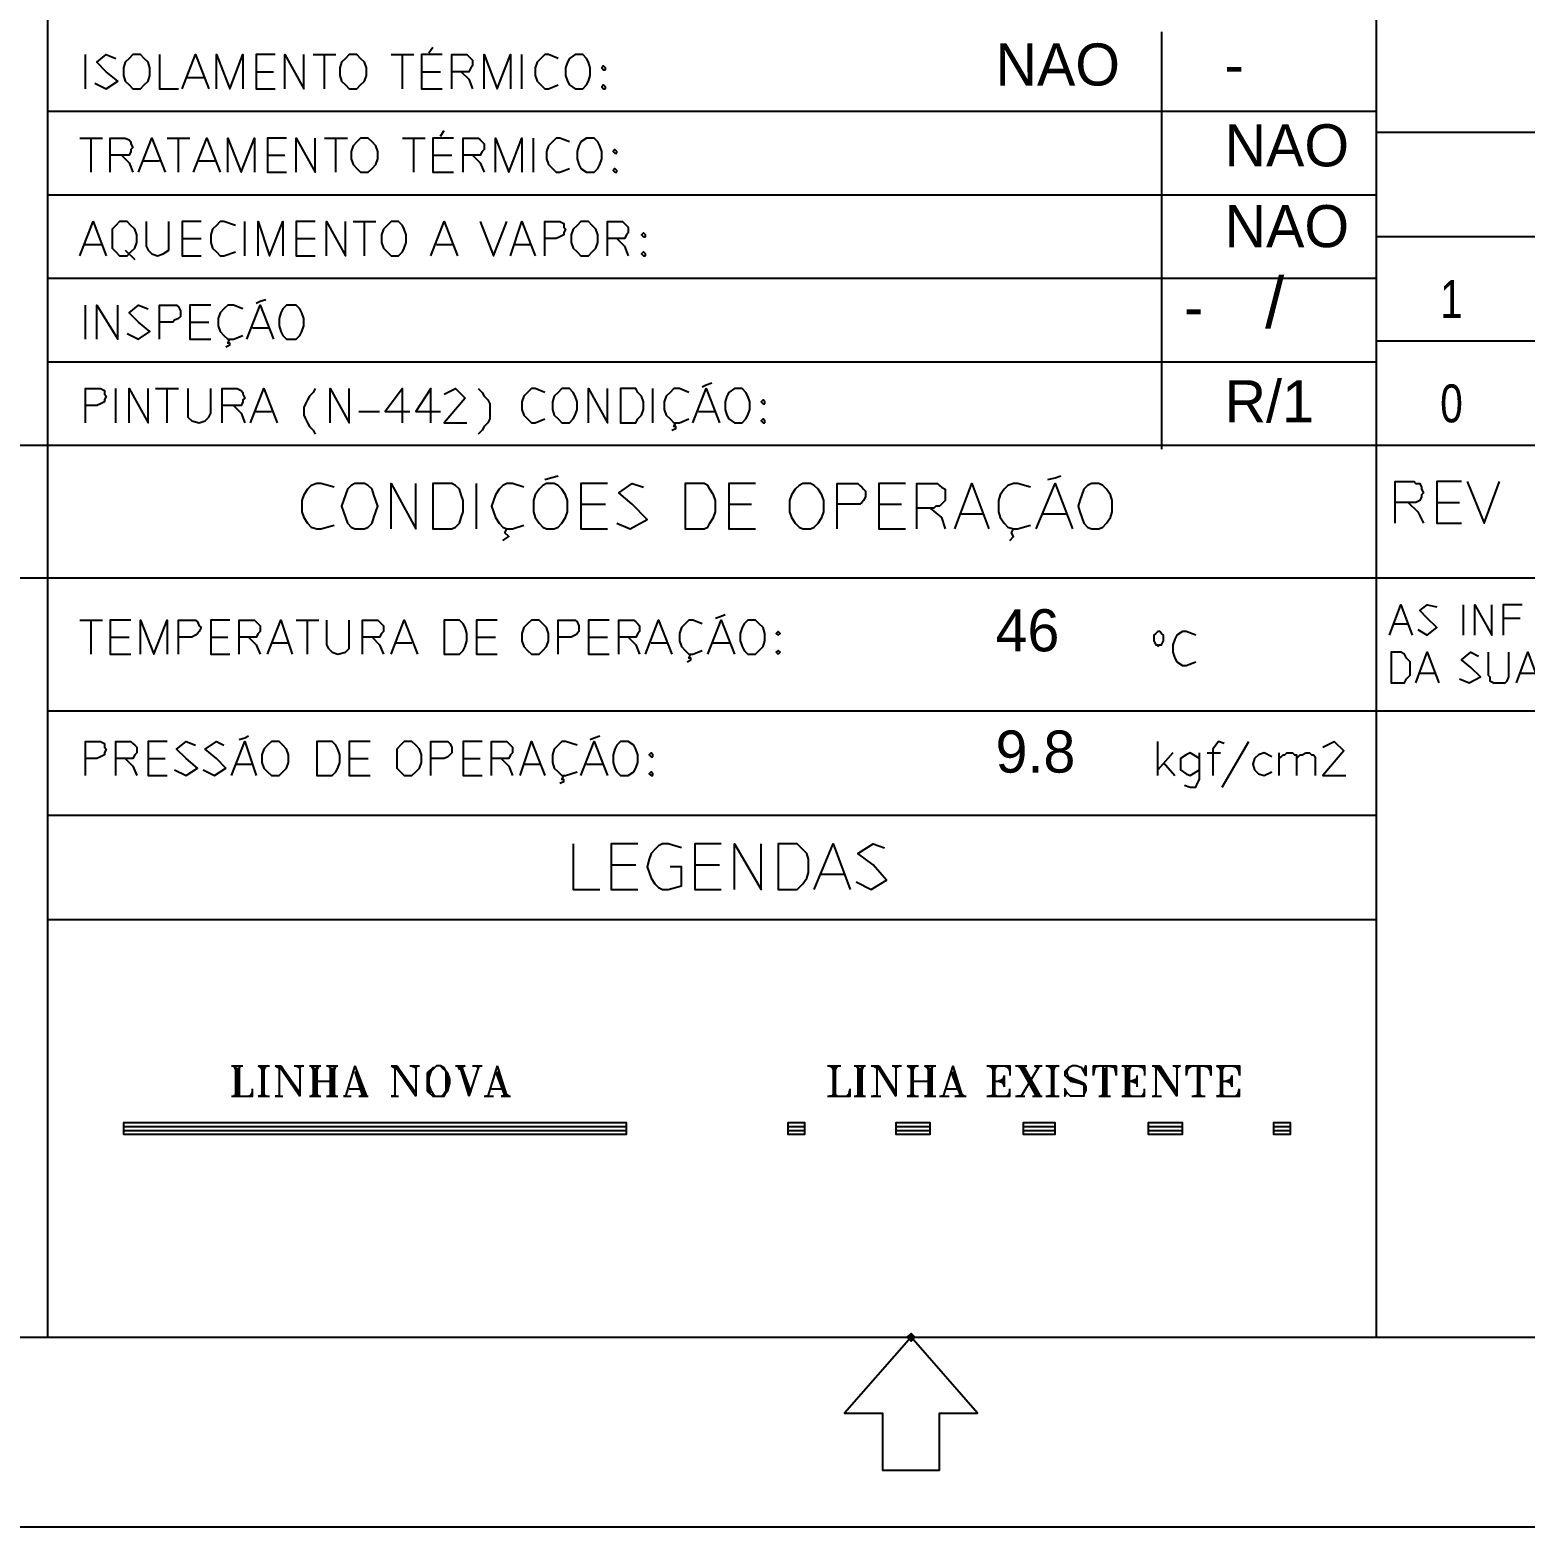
# Model space of a CAD drawing. Extents: x 0 to 597, y 0 to 422.
# Drawn here: x 258 to 336.8, y 0 to 78.9 of the extents above; entities that cross this region are included whole.
import ezdxf

# ---------------------------------------------------------------- set-up
doc = ezdxf.new("R2010")
doc.units = 0
doc.header["$MEASUREMENT"] = 0
doc.layers.add('GT_1', color=7, linetype='Continuous')
doc.styles.add('HTX1', font='O8116901', dxfattribs={"width": 1.02})

msp = doc.modelspace()

# ---------------------------------------------------------------- linework, layer by layer
at = {"linetype": 'Continuous'}
msp.add_lwpolyline([(0, 421.74), (597.11, 421.74), (597.11, 0), (0, 0)], close=True, dxfattribs=at)
at = {"layer": 'GT_1', "flags": 128}
for points in [[(25, 10), (583.8, 10), (583.8, 409.8)], [(258.9, 107.9), (258.9, 10)], [(328.9, 107.9), (328.9, 10)], [(317.6, 78.8), (317.6, 56.8)], [(260.9, 75.8), (260.9, 77.6)], [(261.4, 76.1), (262, 75.8), (262.6, 76.2), (262, 76.7), (261.5, 77.2), (262, 77.6), (262.5, 77.4)], [(263.7, 75.8), (263.8, 75.8), (264, 76), (264.2, 76.2), (264.3, 76.5), (264.3, 76.9), (264.2, 77.2), (264, 77.4), (263.8, 77.6), (263.6, 77.6), (263.4, 77.6), (263.2, 77.4), (263, 77.2), (262.9, 76.9), (262.9, 76.5), (263, 76.2), (263.2, 76), (263.4, 75.8), (263.6, 75.8), (263.7, 75.8)], [(264.8, 77.6), (264.8, 75.8), (265.8, 75.8)], [(266, 75.8), (266.7, 77.6), (267.4, 75.8)], [(267.8, 75.8), (267.8, 77.6), (268.5, 75.8), (269.2, 77.6), (269.2, 75.8)], [(270.9, 77.6), (269.9, 77.6), (269.9, 75.8), (270.9, 75.8)], [(271.4, 75.8), (271.4, 77.6), (272.4, 75.8), (272.4, 77.6)], [(272.9, 77.6), (274.1, 77.6)], [(273.5, 75.8), (273.5, 77.6)], [(275.1, 75.8), (275.2, 75.8), (275.4, 76), (275.6, 76.2), (275.7, 76.5), (275.7, 76.9), (275.6, 77.2), (275.4, 77.4), (275.2, 77.6), (275, 77.6), (274.8, 77.6), (274.6, 77.4), (274.4, 77.2), (274.3, 76.9), (274.3, 76.5), (274.4, 76.2), (274.6, 76), (274.8, 75.8), (275, 75.8), (275.1, 75.8)], [(277, 77.6), (278.2, 77.6)], [(277.6, 75.8), (277.6, 77.6)], [(279.7, 77.6), (278.6, 77.6), (278.6, 75.8), (279.7, 75.8)], [(279, 77.7), (279.2, 78)], [(280.2, 75.8), (280.2, 77.6), (280.8, 77.6), (281, 77.6), (281.1, 77.5), (281.2, 77.4), (281.3, 77.3), (281.3, 77.1), (281.3, 77), (281.2, 76.9), (281.1, 76.7), (280.9, 76.7), (280.8, 76.7), (280.2, 76.7)], [(281.9, 75.8), (281.9, 77.6), (282.6, 75.8), (283.3, 77.6), (283.3, 75.8)], [(283.9, 75.8), (283.9, 77.6)], [(285.8, 77.4), (285.3, 77.6), (285.1, 77.6), (284.9, 77.4), (284.7, 77.2), (284.6, 76.9), (284.6, 76.5), (284.7, 76.2), (284.9, 76), (285.1, 75.8), (285.3, 75.8), (285.8, 76)], [(287, 75.8), (287.1, 75.8), (287.3, 76), (287.4, 76.2), (287.5, 76.5), (287.5, 76.9), (287.4, 77.2), (287.3, 77.4), (287.1, 77.6), (286.9, 77.6), (286.7, 77.6), (286.4, 77.4), (286.3, 77.2), (286.2, 76.9), (286.2, 76.5), (286.3, 76.2), (286.4, 76), (286.7, 75.8), (286.9, 75.8), (287, 75.8)], [(269.9, 76.7), (270.8, 76.7)], [(278.6, 76.7), (279.6, 76.7)], [(280.7, 76.7), (281.1, 76.3), (281.3, 75.8)], [(288.3, 76.8), (288.3, 76.9), (288.2, 77), (288.1, 76.9), (288.2, 76.8), (288.3, 76.8)], [(266.2, 76.4), (267.2, 76.4)], [(288.3, 75.8), (288.3, 75.9), (288.2, 76), (288.1, 75.9), (288.2, 75.8), (288.3, 75.8)], [(328.9, 74.6), (258.9, 74.6)], [(279.6, 73.3), (279.8, 73.6)], [(453.8, 73.5), (328.9, 73.5)], [(260.6, 73.2), (261.8, 73.2)], [(261.2, 71.4), (261.2, 73.2)], [(262.2, 71.4), (262.2, 73.2), (262.9, 73.2), (263, 73.2), (263.2, 73.1), (263.3, 73), (263.3, 72.9), (263.4, 72.7), (263.3, 72.6), (263.3, 72.5), (263.2, 72.3), (263, 72.3), (262.9, 72.3), (262.2, 72.3)], [(263.7, 71.4), (264.4, 73.2), (265.1, 71.4)], [(265.2, 73.2), (266.4, 73.2)], [(265.8, 71.4), (265.8, 73.2)], [(266.6, 71.4), (267.3, 73.2), (268, 71.4)], [(268.4, 71.4), (268.4, 73.2), (269.1, 71.4), (269.8, 73.2), (269.8, 71.4)], [(271.5, 73.2), (270.5, 73.2), (270.5, 71.4), (271.5, 71.4)], [(272, 71.4), (272, 73.2), (273, 71.4), (273, 73.2)], [(273.5, 73.2), (274.7, 73.2)], [(274.1, 71.4), (274.1, 73.2)], [(275.7, 71.4), (275.8, 71.4), (276, 71.6), (276.2, 71.8), (276.3, 72.1), (276.3, 72.5), (276.2, 72.8), (276, 73), (275.8, 73.2), (275.6, 73.2), (275.4, 73.2), (275.2, 73), (275, 72.8), (274.9, 72.5), (274.9, 72.1), (275, 71.8), (275.2, 71.6), (275.4, 71.4), (275.6, 71.4), (275.7, 71.4)], [(277.6, 73.2), (278.8, 73.2)], [(278.2, 71.4), (278.2, 73.2)], [(280.3, 73.2), (279.2, 73.2), (279.2, 71.4), (280.3, 71.4)], [(280.8, 71.4), (280.8, 73.2), (281.4, 73.2), (281.6, 73.2), (281.7, 73.1), (281.8, 73), (281.9, 72.9), (281.9, 72.7), (281.9, 72.6), (281.8, 72.5), (281.7, 72.3), (281.5, 72.3), (281.4, 72.3), (280.8, 72.3)], [(282.5, 71.4), (282.5, 73.2), (283.2, 71.4), (283.9, 73.2), (283.9, 71.4)], [(284.5, 71.4), (284.5, 73.2)], [(286.4, 73), (285.9, 73.2), (285.7, 73.2), (285.5, 73), (285.3, 72.8), (285.2, 72.5), (285.2, 72.1), (285.3, 71.8), (285.5, 71.6), (285.7, 71.4), (285.9, 71.4), (286.4, 71.6)], [(287.6, 71.4), (287.7, 71.4), (287.9, 71.6), (288, 71.8), (288.1, 72.1), (288.1, 72.5), (288, 72.8), (287.9, 73), (287.7, 73.2), (287.5, 73.2), (287.3, 73.2), (287, 73), (286.9, 72.8), (286.8, 72.5), (286.8, 72.1), (286.9, 71.8), (287, 71.6), (287.3, 71.4), (287.5, 71.4), (287.6, 71.4)], [(288.9, 72.4), (288.9, 72.5), (288.8, 72.6), (288.7, 72.5), (288.8, 72.4), (288.9, 72.4)], [(262.8, 72.3), (263.2, 71.9), (263.4, 71.4)], [(263.9, 72), (264.8, 72)], [(266.8, 72), (267.8, 72)], [(270.5, 72.3), (271.4, 72.3)], [(279.2, 72.3), (280.2, 72.3)], [(281.3, 72.3), (281.7, 71.9), (281.9, 71.4)], [(288.9, 71.4), (288.9, 71.5), (288.8, 71.6), (288.7, 71.5), (288.8, 71.4), (288.9, 71.4)], [(328.9, 70.2), (258.9, 70.2)], [(260.6, 67), (261.3, 68.8), (262, 67)], [(263, 67), (263.1, 67), (263.3, 67.2), (263.5, 67.4), (263.6, 67.7), (263.6, 68.1), (263.5, 68.4), (263.3, 68.6), (263.1, 68.8), (262.9, 68.8), (262.7, 68.8), (262.5, 68.6), (262.3, 68.4), (262.3, 68.1), (262.3, 67.7), (262.3, 67.4), (262.5, 67.2), (262.7, 67), (262.9, 67), (263, 67)], [(264.1, 68.8), (264.1, 67.5), (264.2, 67.3), (264.4, 67.1), (264.7, 67), (265, 67.1), (265.3, 67.3), (265.3, 67.5), (265.3, 68.8)], [(267, 68.8), (266, 68.8), (266, 67), (267, 67)], [(268.8, 68.6), (268.2, 68.8), (268, 68.8), (267.8, 68.6), (267.6, 68.4), (267.5, 68.1), (267.5, 67.7), (267.6, 67.4), (267.8, 67.2), (268, 67), (268.2, 67), (268.8, 67.2)], [(269.3, 67), (269.3, 68.8)], [(270, 67), (270, 68.8), (270.6, 67), (271.3, 68.8), (271.3, 67)], [(273, 68.8), (272, 68.8), (272, 67), (273, 67)], [(273.6, 67), (273.6, 68.8), (274.6, 67), (274.6, 68.8)], [(275, 68.8), (276.2, 68.8)], [(275.6, 67), (275.6, 68.8)], [(277.3, 67), (277.4, 67), (277.6, 67.2), (277.7, 67.4), (277.8, 67.7), (277.8, 68.1), (277.7, 68.4), (277.6, 68.6), (277.4, 68.8), (277.2, 68.8), (277, 68.8), (276.8, 68.6), (276.6, 68.4), (276.5, 68.1), (276.5, 67.7), (276.6, 67.4), (276.8, 67.2), (277, 67), (277.2, 67), (277.3, 67)], [(279.1, 67), (279.8, 68.8), (280.5, 67)], [(281.7, 68.8), (282.4, 67), (283.1, 68.8)], [(283.3, 67), (283.9, 68.8), (284.6, 67)], [(285.1, 67), (285.1, 68.8), (285.7, 68.8), (285.9, 68.8), (286.1, 68.7), (286.1, 68.5), (286.2, 68.4), (286.1, 68.2), (286.1, 68.1), (285.9, 68), (285.7, 67.9), (285.1, 67.9)], [(287.3, 67), (287.4, 67), (287.6, 67.2), (287.8, 67.4), (287.9, 67.7), (287.9, 68.1), (287.8, 68.4), (287.6, 68.6), (287.4, 68.8), (287.2, 68.8), (287, 68.8), (286.8, 68.6), (286.6, 68.4), (286.5, 68.1), (286.5, 67.7), (286.6, 67.4), (286.8, 67.2), (287, 67), (287.2, 67), (287.3, 67)], [(288.4, 67), (288.4, 68.8), (289, 68.8), (289.2, 68.8), (289.3, 68.7), (289.4, 68.6), (289.5, 68.5), (289.5, 68.3), (289.5, 68.2), (289.4, 68.1), (289.3, 67.9), (289.2, 67.9), (289, 67.9), (288.4, 67.9)], [(266, 67.9), (267, 67.9)], [(272, 67.9), (273, 67.9)], [(288.9, 67.9), (289.3, 67.5), (289.5, 67)], [(290.4, 68), (290.4, 68.1), (290.3, 68.2), (290.2, 68.1), (290.3, 68), (290.4, 68)], [(453.8, 68), (328.9, 68)], [(260.8, 67.6), (261.8, 67.6)], [(263, 67.3), (263.5, 66.8)], [(279.4, 67.6), (280.3, 67.6)], [(283.5, 67.6), (284.4, 67.6)], [(290.4, 67), (290.4, 67.1), (290.3, 67.2), (290.2, 67.1), (290.3, 67), (290.4, 67)], [(328.9, 65.8), (258.9, 65.8)], [(269.9, 64.5), (270.1, 64.6), (270.4, 64.7)], [(260.9, 62.6), (260.9, 64.4)], [(261.5, 62.6), (261.5, 64.4), (262.6, 62.6), (262.6, 64.4)], [(263.1, 62.9), (263.7, 62.6), (264.3, 63), (263.7, 63.5), (263.2, 64), (263.7, 64.4), (264.2, 64.2)], [(264.8, 62.6), (264.8, 64.4), (265.5, 64.4), (265.7, 64.4), (265.8, 64.3), (265.9, 64.1), (265.9, 64), (265.9, 63.8), (265.8, 63.7), (265.6, 63.6), (265.5, 63.5), (264.8, 63.5)], [(267.5, 64.4), (266.4, 64.4), (266.4, 62.6), (267.5, 62.6)], [(269.2, 64.2), (268.7, 64.4), (268.4, 64.4), (268.2, 64.2), (268, 64), (267.9, 63.7), (267.9, 63.3), (268, 63), (268.2, 62.8), (268.4, 62.6), (268.7, 62.6), (269.2, 62.8)], [(269.4, 62.6), (270.1, 64.4), (270.8, 62.6)], [(271.9, 62.6), (272, 62.6), (272.2, 62.8), (272.3, 63), (272.4, 63.3), (272.4, 63.7), (272.3, 64), (272.2, 64.2), (272, 64.4), (271.8, 64.4), (271.5, 64.4), (271.3, 64.2), (271.2, 64), (271.1, 63.7), (271.1, 63.3), (271.2, 63), (271.3, 62.8), (271.5, 62.6), (271.8, 62.6), (271.9, 62.6)], [(266.4, 63.5), (267.4, 63.5)], [(269.7, 63.2), (270.6, 63.2)], [(268.3, 62.2), (268.5, 62.3), (268.5, 62.4), (268.4, 62.4), (268.5, 62.6)], [(453.8, 62.5), (328.9, 62.5)], [(328.9, 61.4), (258.9, 61.4)], [(260.9, 58.2), (260.9, 60), (261.5, 60), (261.6, 60), (261.7, 60), (261.9, 59.9), (261.9, 59.7), (262, 59.6), (261.9, 59.4), (261.9, 59.3), (261.7, 59.2), (261.5, 59.1), (260.9, 59.1)], [(262.5, 58.2), (262.5, 60)], [(263.2, 58.2), (263.2, 60), (264.2, 58.2), (264.2, 60)], [(264.6, 60), (265.8, 60)], [(265.2, 58.2), (265.2, 60)], [(266.3, 60), (266.3, 58.7), (266.3, 58.5), (266.5, 58.3), (266.9, 58.2), (267.2, 58.3), (267.4, 58.5), (267.5, 58.7), (267.5, 60)], [(268.1, 58.2), (268.1, 60), (268.8, 60), (268.9, 60), (269.1, 59.9), (269.2, 59.8), (269.2, 59.7), (269.3, 59.5), (269.2, 59.4), (269.2, 59.3), (269.1, 59.1), (268.9, 59.1), (268.8, 59.1), (268.1, 59.1)], [(269.6, 58.2), (270.3, 60), (271, 58.2)], [(273, 60), (272.9, 59.8), (272.7, 59.6), (272.6, 59.4), (272.5, 59.2), (272.4, 59), (272.4, 58.8), (272.4, 58.6), (272.5, 58.4), (272.6, 58.2), (272.7, 58), (272.9, 57.8), (273, 57.6)], [(273.8, 58.2), (273.8, 60), (274.8, 58.2), (274.8, 60)], [(277.6, 58.2), (277.6, 60), (276.7, 58.8), (278, 58.8)], [(279.1, 58.2), (279.1, 60), (278.3, 58.8), (279.6, 58.8)], [(279.8, 59.7), (280.4, 60), (280.9, 59.5), (279.8, 58.2), (281, 58.2)], [(281.6, 60), (281.8, 59.8), (281.9, 59.6), (282.1, 59.4), (282.2, 59.2), (282.2, 59), (282.2, 58.8), (282.2, 58.6), (282.2, 58.4), (282.1, 58.2), (281.9, 58), (281.8, 57.8), (281.6, 57.6)], [(285.1, 59.8), (284.6, 60), (284.4, 60), (284.2, 59.8), (284, 59.6), (283.9, 59.3), (283.9, 58.9), (284, 58.6), (284.2, 58.4), (284.4, 58.2), (284.6, 58.2), (285.1, 58.4)], [(286.3, 58.2), (286.4, 58.2), (286.6, 58.4), (286.7, 58.6), (286.8, 58.9), (286.8, 59.3), (286.7, 59.6), (286.6, 59.8), (286.4, 60), (286.2, 60), (286, 60), (285.8, 59.8), (285.6, 59.6), (285.5, 59.3), (285.5, 58.9), (285.6, 58.6), (285.8, 58.4), (286, 58.2), (286.2, 58.2), (286.3, 58.2)], [(287.4, 58.2), (287.4, 60), (288.4, 58.2), (288.4, 60)], [(289.8, 58.2), (289.9, 58.2), (290, 58.4), (290.2, 58.6), (290.3, 58.9), (290.3, 59.3), (290.2, 59.6), (290, 59.8), (289.9, 60), (289.7, 60), (289.1, 60), (289.1, 58.2), (289.7, 58.2), (289.8, 58.2)], [(290.8, 58.2), (290.8, 60)], [(292.7, 59.8), (292.2, 60), (291.9, 60), (291.7, 59.8), (291.5, 59.6), (291.4, 59.3), (291.4, 58.9), (291.5, 58.6), (291.7, 58.4), (291.9, 58.2), (292.2, 58.2), (292.7, 58.4)], [(292.9, 58.2), (293.6, 60), (294.3, 58.2)], [(293.4, 60.1), (293.6, 60.2), (293.9, 60.3)], [(295.4, 58.2), (295.5, 58.2), (295.7, 58.4), (295.8, 58.6), (295.9, 58.9), (295.9, 59.3), (295.8, 59.6), (295.7, 59.8), (295.5, 60), (295.3, 60), (295.1, 60), (294.8, 59.8), (294.7, 59.6), (294.6, 59.3), (294.6, 58.9), (294.7, 58.6), (294.8, 58.4), (295.1, 58.2), (295.3, 58.2), (295.4, 58.2)], [(296.7, 59.2), (296.7, 59.3), (296.6, 59.4), (296.5, 59.3), (296.6, 59.2), (296.7, 59.2)], [(268.7, 59.1), (269.1, 58.7), (269.3, 58.2)], [(269.8, 58.8), (270.7, 58.8)], [(275.3, 58.8), (276.4, 58.8)], [(293.2, 58.8), (294.1, 58.8)], [(296.7, 58.2), (296.7, 58.3), (296.6, 58.4), (296.5, 58.3), (296.6, 58.2), (296.7, 58.2)], [(291.8, 57.8), (292, 57.9), (292, 58), (291.9, 58), (292, 58.2)], [(453.8, 57), (142, 57)], [(285.1, 55.2), (285.4, 55.3), (285.8, 55.4)], [(311.6, 55.2), (312, 55.3), (312.3, 55.4)], [(274, 54.8), (273.3, 55), (273.1, 55), (272.8, 54.9), (272.6, 54.7), (272.4, 54.4), (272.3, 54.1), (272.3, 53.8), (272.3, 53.5), (272.4, 53.2), (272.6, 52.9), (272.8, 52.7), (273.1, 52.6), (273.3, 52.6), (274, 52.8)], [(275.5, 52.6), (275.6, 52.6), (275.8, 52.7), (276, 52.9), (276.1, 53.2), (276.2, 53.5), (276.3, 53.8), (276.2, 54.1), (276.1, 54.4), (276, 54.7), (275.8, 54.9), (275.6, 55), (275.4, 55), (275.1, 55), (274.9, 54.9), (274.7, 54.7), (274.6, 54.4), (274.5, 54.1), (274.4, 53.8), (274.5, 53.5), (274.6, 53.2), (274.7, 52.9), (274.9, 52.7), (275.1, 52.6), (275.4, 52.6), (275.5, 52.6)], [(277, 52.6), (277, 55), (278.3, 52.6), (278.3, 55)], [(280.1, 52.6), (280.2, 52.6), (280.4, 52.7), (280.6, 52.9), (280.7, 53.2), (280.8, 53.5), (280.8, 53.8), (280.8, 54.1), (280.7, 54.4), (280.6, 54.7), (280.4, 54.9), (280.2, 55), (280, 55), (279.2, 55), (279.2, 52.6), (280, 52.6), (280.1, 52.6)], [(281.5, 52.6), (281.5, 55)], [(284, 54.8), (283.4, 55), (283.1, 55), (282.9, 54.9), (282.7, 54.7), (282.5, 54.4), (282.4, 54.1), (282.3, 53.8), (282.4, 53.5), (282.5, 53.2), (282.7, 52.9), (282.9, 52.7), (283.1, 52.6), (283.4, 52.6), (284, 52.8)], [(285.5, 52.6), (285.6, 52.6), (285.8, 52.7), (286, 52.9), (286.2, 53.2), (286.3, 53.5), (286.3, 53.8), (286.3, 54.1), (286.2, 54.4), (286, 54.7), (285.8, 54.9), (285.6, 55), (285.4, 55), (285.2, 55), (285, 54.9), (284.8, 54.7), (284.6, 54.4), (284.5, 54.1), (284.5, 53.8), (284.5, 53.5), (284.6, 53.2), (284.8, 52.9), (285, 52.7), (285.2, 52.6), (285.4, 52.6), (285.5, 52.6)], [(288.4, 55), (287, 55), (287, 52.6), (288.4, 52.6)], [(288.9, 52.9), (289.6, 52.6), (290.5, 53.1), (289.7, 53.9), (289, 54.5), (289.7, 55), (290.3, 54.8)], [(293.4, 52.6), (293.5, 52.6), (293.7, 52.7), (293.8, 52.9), (294, 53.2), (294.1, 53.5), (294.1, 53.8), (294.1, 54.1), (294, 54.4), (293.8, 54.7), (293.7, 54.9), (293.5, 55), (293.3, 55), (292.5, 55), (292.5, 52.6), (293.3, 52.6), (293.4, 52.6)], [(296.2, 55), (294.8, 55), (294.8, 52.6), (296.2, 52.6)], [(299, 52.6), (299.1, 52.6), (299.3, 52.7), (299.5, 52.9), (299.7, 53.2), (299.8, 53.5), (299.8, 53.8), (299.8, 54.1), (299.7, 54.4), (299.5, 54.7), (299.3, 54.9), (299.1, 55), (298.9, 55), (298.7, 55), (298.5, 54.9), (298.3, 54.7), (298.1, 54.4), (298, 54.1), (298, 53.8), (298, 53.5), (298.1, 53.2), (298.3, 52.9), (298.5, 52.7), (298.7, 52.6), (298.9, 52.6), (299, 52.6)], [(300.5, 52.6), (300.5, 55), (301.4, 55), (301.6, 55), (301.7, 54.9), (301.8, 54.8), (301.9, 54.7), (302, 54.6), (302, 54.4), (302, 54.3), (301.9, 54.1), (301.8, 54), (301.7, 53.9), (301.6, 53.9), (301.4, 53.9), (300.5, 53.9)], [(304.1, 55), (302.7, 55), (302.7, 52.6), (304.1, 52.6)], [(304.7, 52.6), (304.7, 55), (305.6, 55), (305.8, 55), (305.9, 54.9), (306, 54.8), (306.2, 54.7), (306.2, 54.5), (306.2, 54.4), (306.2, 54.2), (306.2, 54.1), (306, 53.9), (305.9, 53.8), (305.7, 53.8), (305.6, 53.7), (304.7, 53.7)], [(306.7, 52.6), (307.6, 55), (308.5, 52.6)], [(310.7, 54.8), (310, 55), (309.8, 55), (309.5, 54.9), (309.3, 54.7), (309.1, 54.4), (309, 54.1), (309, 53.8), (309, 53.5), (309.1, 53.2), (309.3, 52.9), (309.5, 52.7), (309.8, 52.6), (310, 52.6), (310.7, 52.8)], [(311, 52.6), (312, 55), (312.9, 52.6)], [(314.2, 52.6), (314.3, 52.6), (314.5, 52.7), (314.7, 52.9), (314.9, 53.2), (315, 53.5), (315, 53.8), (315, 54.1), (314.9, 54.4), (314.7, 54.7), (314.5, 54.9), (314.3, 55), (314.1, 55), (313.9, 55), (313.7, 54.9), (313.5, 54.7), (313.4, 54.4), (313.3, 54.1), (313.2, 53.8), (313.3, 53.5), (313.4, 53.2), (313.5, 52.9), (313.7, 52.7), (313.9, 52.6), (314.1, 52.6), (314.2, 52.6)], [(329.9, 52.9), (329.9, 55.1), (330.7, 55.1), (330.9, 55.1), (331, 55), (331.2, 55), (331.3, 54.8), (331.3, 54.7), (331.4, 54.5), (331.3, 54.4), (331.3, 54.3), (331.2, 54.1), (331, 54), (330.9, 54), (330.7, 54), (329.9, 54)], [(333.4, 55.1), (332.1, 55.1), (332.1, 52.9), (333.4, 52.9)], [(333.7, 55.1), (334.6, 52.9), (335.4, 55.1)], [(287, 53.9), (288.3, 53.9)], [(294.8, 53.9), (296, 53.9)], [(302.7, 53.9), (303.9, 53.9)], [(305.4, 53.7), (306, 53.2), (306.2, 52.6)], [(330.6, 54), (331.1, 53.5), (331.4, 52.9)], [(332.1, 54), (333.3, 54)], [(307, 53.4), (308.2, 53.4)], [(311.3, 53.4), (312.6, 53.4)], [(282.9, 52), (283.2, 52.2), (283, 52.4), (283.1, 52.6)], [(309.6, 52), (309.8, 52.2), (309.7, 52.4), (309.8, 52.6)], [(453.8, 50), (142, 50)], [(329.6, 47), (330.2, 48.6), (330.8, 47)], [(331.1, 47.3), (331.6, 47), (332.1, 47.4), (331.6, 47.9), (331.2, 48.3), (331.6, 48.6), (332.1, 48.5)], [(333.5, 47), (333.5, 48.6)], [(334.1, 47), (334.1, 48.6), (335, 47), (335, 48.6)], [(336.6, 48.6), (335.6, 48.6), (335.6, 47)], [(260.6, 47.8), (261.8, 47.8)], [(261.2, 46), (261.2, 47.8)], [(263.3, 47.8), (262.2, 47.8), (262.2, 46), (263.3, 46)], [(263.8, 46), (263.8, 47.8), (264.5, 46), (265.2, 47.8), (265.2, 46)], [(265.8, 46), (265.8, 47.8), (266.5, 47.8), (266.7, 47.8), (266.8, 47.7), (266.9, 47.5), (267, 47.4), (266.9, 47.2), (266.8, 47.1), (266.7, 47), (266.5, 46.9), (265.8, 46.9)], [(268.5, 47.8), (267.5, 47.8), (267.5, 46), (268.5, 46)], [(269, 46), (269, 47.8), (269.6, 47.8), (269.8, 47.8), (269.9, 47.7), (270, 47.6), (270.1, 47.5), (270.1, 47.3), (270.1, 47.2), (270, 47.1), (269.9, 46.9), (269.8, 46.9), (269.6, 46.9), (269, 46.9)], [(270.5, 46), (271.2, 47.8), (271.8, 46)], [(272, 47.8), (273.2, 47.8)], [(272.6, 46), (272.6, 47.8)], [(273.6, 47.8), (273.6, 46.5), (273.7, 46.3), (273.9, 46.1), (274.2, 46), (274.6, 46.1), (274.8, 46.3), (274.8, 46.5), (274.8, 47.8)], [(275.5, 46), (275.5, 47.8), (276.2, 47.8), (276.3, 47.8), (276.4, 47.7), (276.5, 47.6), (276.6, 47.5), (276.6, 47.3), (276.6, 47.2), (276.5, 47.1), (276.4, 46.9), (276.3, 46.9), (276.2, 46.9), (275.5, 46.9)], [(277, 46), (277.7, 47.8), (278.4, 46)], [(280.5, 46), (280.6, 46), (280.8, 46.2), (280.9, 46.4), (281, 46.7), (281, 47.1), (280.9, 47.4), (280.8, 47.6), (280.6, 47.8), (280.4, 47.8), (279.8, 47.8), (279.8, 46), (280.4, 46), (280.5, 46)], [(282.6, 47.8), (281.5, 47.8), (281.5, 46), (282.6, 46)], [(284.7, 46), (284.8, 46), (285, 46.2), (285.2, 46.4), (285.3, 46.7), (285.3, 47.1), (285.2, 47.4), (285, 47.6), (284.8, 47.8), (284.6, 47.8), (284.4, 47.8), (284.2, 47.6), (284, 47.4), (283.9, 47.1), (283.9, 46.7), (284, 46.4), (284.2, 46.2), (284.4, 46), (284.6, 46), (284.7, 46)], [(285.8, 46), (285.8, 47.8), (286.5, 47.8), (286.7, 47.8), (286.8, 47.7), (286.9, 47.5), (286.9, 47.4), (286.9, 47.2), (286.8, 47.1), (286.7, 47), (286.5, 46.9), (285.8, 46.9)], [(288.5, 47.8), (287.4, 47.8), (287.4, 46), (288.5, 46)], [(289, 46), (289, 47.8), (289.6, 47.8), (289.8, 47.8), (289.9, 47.7), (290, 47.6), (290.1, 47.5), (290.1, 47.3), (290.1, 47.2), (290, 47.1), (289.9, 46.9), (289.8, 46.9), (289.6, 46.9), (289, 46.9)], [(290.4, 46), (291.1, 47.8), (291.8, 46)], [(293.4, 47.6), (292.9, 47.8), (292.7, 47.8), (292.5, 47.6), (292.3, 47.4), (292.2, 47.1), (292.2, 46.7), (292.3, 46.4), (292.5, 46.2), (292.7, 46), (292.9, 46), (293.4, 46.2)], [(293.7, 46), (294.4, 47.8), (295.1, 46)], [(294.1, 47.9), (294.4, 48), (294.6, 48.1)], [(296.1, 46), (296.2, 46), (296.4, 46.2), (296.6, 46.4), (296.7, 46.7), (296.7, 47.1), (296.6, 47.4), (296.4, 47.6), (296.2, 47.8), (296, 47.8), (295.8, 47.8), (295.6, 47.6), (295.5, 47.4), (295.4, 47.1), (295.4, 46.7), (295.5, 46.4), (295.6, 46.2), (295.8, 46), (296, 46), (296.1, 46)], [(329.8, 47.6), (330.6, 47.6)], [(335.6, 47.9), (336.5, 47.9)], [(262.2, 46.9), (263.2, 46.9)], [(267.5, 46.9), (268.4, 46.9)], [(269.5, 46.9), (269.9, 46.5), (270.1, 46)], [(270.7, 46.6), (271.6, 46.6)], [(276, 46.9), (276.4, 46.5), (276.6, 46)], [(277.2, 46.6), (278.1, 46.6)], [(281.5, 46.9), (282.5, 46.9)], [(287.4, 46.9), (288.4, 46.9)], [(289.5, 46.9), (289.9, 46.5), (290.1, 46)], [(290.7, 46.6), (291.6, 46.6)], [(293.9, 46.6), (294.9, 46.6)], [(297.4, 47), (297.5, 47.1), (297.4, 47.2), (297.3, 47.1), (297.4, 47)], [(317.4, 46.4), (317.5, 46.5), (317.6, 46.5), (317.7, 46.7), (317.7, 46.8), (317.7, 47), (317.6, 47.1), (317.5, 47.2), (317.4, 47.2), (317.3, 47.1), (317.2, 47), (317.2, 46.8), (317.2, 46.7), (317.3, 46.5), (317.4, 46.5), (317.4, 46.4)], [(319.4, 47), (318.9, 47.2), (318.7, 47.2), (318.4, 47), (318.3, 46.8), (318.2, 46.5), (318.2, 46.1), (318.3, 45.8), (318.4, 45.6), (318.7, 45.4), (318.9, 45.4), (319.4, 45.6)], [(292.6, 45.6), (292.8, 45.7), (292.8, 45.8), (292.7, 45.8), (292.8, 46)], [(297.4, 46), (297.5, 46.1), (297.4, 46.2), (297.3, 46.1), (297.4, 46)], [(330.3, 44.5), (330.4, 44.5), (330.5, 44.7), (330.7, 44.9), (330.7, 45.3), (330.7, 45.6), (330.5, 45.8), (330.4, 46), (330.2, 46.1), (329.7, 46.1), (329.7, 44.5), (330.2, 44.5), (330.3, 44.5)], [(331, 44.5), (331.6, 46.1), (332.2, 44.5)], [(333.3, 44.7), (333.8, 44.5), (334.4, 44.8), (333.9, 45.3), (333.4, 45.7), (333.9, 46.1), (334.3, 45.9)], [(334.8, 46.1), (334.8, 44.9), (334.9, 44.8), (334.9, 44.6), (335.1, 44.5), (335.2, 44.5), (335.4, 44.5), (335.5, 44.5), (335.7, 44.5), (335.8, 44.6), (335.9, 44.8), (335.9, 44.9), (335.9, 46.1)], [(336.3, 44.5), (336.9, 46.1), (337.5, 44.5)], [(331.2, 45), (332, 45)], [(336.5, 45), (337.3, 45)], [(328.9, 43), (258.9, 43)], [(453.8, 43), (328.9, 43)], [(260.9, 39.6), (260.9, 41.4), (261.5, 41.4), (261.6, 41.4), (261.7, 41.4), (261.9, 41.3), (261.9, 41.1), (262, 41), (261.9, 40.8), (261.9, 40.7), (261.7, 40.6), (261.5, 40.5), (260.9, 40.5)], [(262.5, 39.6), (262.5, 41.4), (263.1, 41.4), (263.3, 41.4), (263.4, 41.3), (263.5, 41.2), (263.6, 41.1), (263.6, 40.9), (263.6, 40.8), (263.5, 40.7), (263.4, 40.5), (263.3, 40.5), (263.1, 40.5), (262.5, 40.5)], [(265.2, 41.4), (264.2, 41.4), (264.2, 39.6), (265.2, 39.6)], [(265.6, 39.9), (266.2, 39.6), (266.8, 40), (266.2, 40.5), (265.7, 41), (266.2, 41.4), (266.7, 41.2)], [(267.1, 39.9), (267.7, 39.6), (268.3, 40), (267.8, 40.5), (267.2, 41), (267.8, 41.4), (268.2, 41.2)], [(268.6, 39.6), (269.3, 41.4), (269.9, 39.6)], [(269, 41.5), (269.3, 41.6), (269.5, 41.7)], [(271, 39.6), (271.1, 39.6), (271.3, 39.8), (271.5, 40), (271.6, 40.3), (271.6, 40.7), (271.5, 41), (271.3, 41.2), (271.1, 41.4), (270.9, 41.4), (270.7, 41.4), (270.5, 41.2), (270.3, 41), (270.2, 40.7), (270.2, 40.3), (270.3, 40), (270.5, 39.8), (270.7, 39.6), (270.9, 39.6), (271, 39.6)], [(273.8, 39.6), (273.9, 39.6), (274.1, 39.8), (274.2, 40), (274.3, 40.3), (274.3, 40.7), (274.2, 41), (274.1, 41.2), (273.9, 41.4), (273.7, 41.4), (273.1, 41.4), (273.1, 39.6), (273.7, 39.6), (273.8, 39.6)], [(275.9, 41.4), (274.8, 41.4), (274.8, 39.6), (275.9, 39.6)], [(278, 39.6), (278.1, 39.6), (278.3, 39.8), (278.5, 40), (278.6, 40.3), (278.6, 40.7), (278.5, 41), (278.3, 41.2), (278.1, 41.4), (277.9, 41.4), (277.7, 41.4), (277.5, 41.2), (277.3, 41), (277.3, 40.7), (277.3, 40.3), (277.3, 40), (277.5, 39.8), (277.7, 39.6), (277.9, 39.6), (278, 39.6)], [(279.1, 39.6), (279.1, 41.4), (279.8, 41.4), (280, 41.4), (280.1, 41.3), (280.2, 41.1), (280.2, 41), (280.2, 40.8), (280.1, 40.7), (280, 40.6), (279.8, 40.5), (279.1, 40.5)], [(281.8, 41.4), (280.8, 41.4), (280.8, 39.6), (281.8, 39.6)], [(282.3, 39.6), (282.3, 41.4), (282.9, 41.4), (283.1, 41.4), (283.2, 41.3), (283.3, 41.2), (283.4, 41.1), (283.4, 40.9), (283.4, 40.8), (283.3, 40.7), (283.2, 40.5), (283.1, 40.5), (282.9, 40.5), (282.3, 40.5)], [(283.8, 39.6), (284.4, 41.4), (285.1, 39.6)], [(286.8, 41.2), (286.2, 41.4), (286, 41.4), (285.8, 41.2), (285.6, 41), (285.5, 40.7), (285.5, 40.3), (285.6, 40), (285.8, 39.8), (286, 39.6), (286.2, 39.6), (286.8, 39.8)], [(287, 39.6), (287.7, 41.4), (288.4, 39.6)], [(287.5, 41.5), (287.7, 41.6), (288, 41.7)], [(289.4, 39.6), (289.5, 39.6), (289.8, 39.8), (289.9, 40), (290, 40.3), (290, 40.7), (289.9, 41), (289.8, 41.2), (289.5, 41.4), (289.3, 41.4), (289.1, 41.4), (288.9, 41.2), (288.8, 41), (288.7, 40.7), (288.7, 40.3), (288.8, 40), (288.9, 39.8), (289.1, 39.6), (289.3, 39.6), (289.4, 39.6)], [(317.4, 39.6), (317.4, 41.4)], [(320.9, 41.3), (320.6, 41.4), (320.3, 41), (320.3, 39.6)], [(320.8, 39), (322.2, 41.4)], [(326.1, 41.1), (326.7, 41.4), (327.2, 40.9), (326.1, 39.6), (327.3, 39.6)], [(263, 40.5), (263.4, 40.1), (263.6, 39.6)], [(264.2, 40.5), (265.1, 40.5)], [(274.8, 40.5), (275.8, 40.5)], [(280.8, 40.5), (281.7, 40.5)], [(282.8, 40.5), (283.2, 40.1), (283.4, 39.6)], [(290.8, 40.6), (290.8, 40.7), (290.7, 40.8), (290.6, 40.7), (290.7, 40.6), (290.8, 40.6)], [(318.2, 40.8), (317.4, 39.9)], [(317.7, 40.3), (318.3, 39.6)], [(319.6, 40.5), (319.1, 40.8), (318.9, 40.7), (318.6, 40.5), (318.6, 40.2), (318.6, 39.9), (318.9, 39.7), (319.1, 39.6), (319.6, 39.9)], [(318.8, 39.1), (319.1, 39), (319.4, 39), (319.5, 39.2), (319.6, 39.4), (319.6, 40.8)], [(320, 40.8), (320.7, 40.8)], [(323.4, 40.6), (323, 40.8), (322.7, 40.7), (322.5, 40.5), (322.4, 40.2), (322.5, 39.9), (322.7, 39.7), (323, 39.6), (323.4, 39.8)], [(323.8, 39.6), (323.8, 40.8)], [(323.8, 40.5), (323.9, 40.6), (324, 40.7), (324.1, 40.7), (324.2, 40.8), (324.4, 40.8), (324.5, 40.8), (324.6, 40.7), (324.7, 40.7), (324.7, 40.6), (324.7, 40.5), (324.7, 39.6)], [(324.7, 40.5), (324.8, 40.6), (324.9, 40.7), (325, 40.7), (325.2, 40.8), (325.3, 40.8), (325.4, 40.8), (325.5, 40.7), (325.6, 40.7), (325.7, 40.6), (325.7, 40.5), (325.7, 39.6)], [(268.8, 40.2), (269.7, 40.2)], [(284, 40.2), (284.9, 40.2)], [(285.9, 39.2), (286.1, 39.3), (286.1, 39.4), (286, 39.4), (286.1, 39.6)], [(287.3, 40.2), (288.2, 40.2)], [(290.8, 39.6), (290.8, 39.7), (290.7, 39.8), (290.6, 39.7), (290.7, 39.6), (290.8, 39.6)], [(328.9, 37.5), (258.9, 37.5)], [(286.6, 36), (286.6, 33.6), (288, 33.6)], [(290, 36), (288.6, 36), (288.6, 33.6), (290, 33.6)], [(292.3, 35.8), (291.6, 36), (291.3, 36), (291.1, 35.9), (290.9, 35.7), (290.7, 35.5), (290.6, 35.2), (290.5, 34.8), (290.6, 34.5), (290.7, 34.2), (290.9, 33.9), (291.1, 33.7), (291.3, 33.6), (291.6, 33.6), (292.3, 33.8), (292.3, 34.8), (291.7, 34.8)], [(294.4, 36), (293, 36), (293, 33.6), (294.4, 33.6)], [(295.1, 33.6), (295.1, 36), (296.5, 33.6), (296.5, 36)], [(298.3, 33.6), (298.4, 33.6), (298.5, 33.7), (298.7, 33.9), (298.9, 34.2), (299, 34.5), (299, 34.8), (299, 35.2), (298.9, 35.5), (298.7, 35.7), (298.5, 35.9), (298.4, 36), (298.2, 36), (297.4, 36), (297.4, 33.6), (298.2, 33.6), (298.3, 33.6)], [(299.3, 33.6), (300.3, 36), (301.2, 33.6)], [(301.5, 34), (302.3, 33.6), (303.1, 34.1), (302.4, 34.9), (301.6, 35.5), (302.4, 36), (303, 35.8)], [(288.6, 34.9), (289.9, 34.9)], [(293, 34.9), (294.3, 34.9)], [(299.6, 34.4), (300.9, 34.4)], [(328.9, 32), (258.9, 32)], [(268.6, 24.3), (269.2, 24.3)], [(268.7, 24.3), (268.8, 24.2)], [(268.7, 24.3), (268.8, 24.1)], [(268.8, 24.3), (268.8, 22.7)], [(268.9, 24.2), (268.9, 22.7)], [(269, 24.3), (269, 22.7)], [(269, 24.3), (269, 24.1)], [(269.1, 24.3), (269, 24.2)], [(270, 24.3), (270.6, 24.3)], [(270, 24.3), (270.2, 24.2)], [(270.1, 24.3), (270.2, 24.1)], [(270.2, 24.3), (270.2, 22.7)], [(270.3, 24.3), (270.3, 22.7)], [(270.4, 24.3), (270.3, 24.1)], [(270.5, 24.3), (270.3, 24.2)], [(270.3, 24.2), (270.3, 22.7)], [(270.9, 24.3), (271.2, 24.3)], [(270.9, 24.3), (271.1, 24.2)], [(271.1, 24.3), (271.1, 22.7)], [(271.1, 24.3), (272.2, 22.7)], [(271.2, 24.3), (272.1, 22.9)], [(271.2, 24.3), (272.2, 22.9)], [(271.9, 24.3), (272.4, 24.3)], [(272, 24.3), (272.2, 24.2)], [(272.3, 24.3), (272.2, 24.2)], [(272.2, 24.2), (272.2, 22.7)], [(272.7, 24.3), (273.3, 24.3)], [(272.8, 24.3), (272.9, 24.2)], [(272.8, 24.3), (272.9, 24.1)], [(272.9, 24.3), (272.9, 22.7)], [(273, 24.2), (273, 22.7)], [(273.1, 24.3), (273.1, 22.7)], [(273.2, 24.3), (273.1, 24.1)], [(273.2, 24.3), (273.1, 24.2)], [(273.6, 24.3), (274.2, 24.3)], [(273.7, 24.3), (273.8, 24.2)], [(273.8, 24.3), (273.8, 22.7)], [(273.8, 24.3), (273.8, 24.1)], [(273.9, 24.2), (273.9, 22.7)], [(274, 24.3), (274, 22.7)], [(274.1, 24.3), (274, 24.1)], [(274.1, 24.3), (274, 24.2)], [(275.1, 24.3), (274.6, 22.7)], [(275.1, 24.3), (275.7, 22.7)], [(275.1, 24), (275.5, 22.7)], [(275.1, 24), (275.6, 22.7)], [(277, 24.3), (277.3, 24.3)], [(277, 24.3), (277.2, 24.2)], [(277.2, 24.3), (277.2, 22.7)], [(277.2, 24.3), (278.3, 22.7)], [(277.3, 24.3), (278.2, 22.9)], [(277.3, 24.3), (278.3, 22.9)], [(278, 24.3), (278.5, 24.3)], [(278.1, 24.3), (278.3, 24.2)], [(278.4, 24.3), (278.3, 24.2)], [(278.3, 24.2), (278.3, 22.7)], [(279.3, 24.2), (279.2, 24.2), (279, 24), (278.9, 23.9), (278.9, 23.6), (278.9, 23.4), (278.9, 23), (279, 22.9), (279.2, 22.7), (279.4, 22.7), (279.6, 22.7), (279.8, 22.7), (279.9, 22.9), (280, 23), (280.1, 23.4), (280.1, 23.6), (280, 23.9), (279.9, 24), (279.8, 24.2), (279.6, 24.3), (279.4, 24.3), (279.3, 24.2)], [(279.1, 24), (279, 23.9), (278.9, 23.7), (278.9, 23.3), (279, 23), (279.1, 22.9)], [(279.4, 24.3), (279.3, 24.2), (279.1, 24), (279, 23.7), (279, 23.3), (279.1, 23), (279.3, 22.7), (279.4, 22.7)], [(279.6, 22.7), (279.7, 22.7), (279.9, 23), (279.9, 23.3), (279.9, 23.7), (279.9, 24), (279.7, 24.2), (279.6, 24.3)], [(279.9, 22.9), (279.9, 23), (280, 23.3), (280, 23.7), (279.9, 23.9), (279.9, 24)], [(280.4, 24.3), (280.9, 24.3)], [(280.5, 24.3), (280.6, 24.1)], [(280.6, 24.3), (281.1, 22.7)], [(280.6, 24.3), (281.1, 22.9), (281.1, 22.7)], [(280.7, 24.3), (281.2, 22.9)], [(280.8, 24.3), (280.7, 24.1)], [(280.9, 24.3), (280.7, 24.2)], [(281.6, 24.2), (281.1, 22.7)], [(281.3, 24.3), (281.8, 24.3)], [(281.5, 24.3), (281.6, 24.2)], [(281.7, 24.3), (281.6, 24.2)], [(282.6, 24.3), (282.1, 22.7)], [(282.5, 24), (283, 22.7)], [(282.6, 24.3), (283.1, 22.7)], [(282.6, 24), (283.1, 22.7)], [(300, 24.3), (300.7, 24.3)], [(300.1, 24.3), (300.3, 24.2)], [(300.2, 24.3), (300.3, 24.1)], [(300.3, 24.3), (300.3, 22.7)], [(300.3, 24.2), (300.3, 22.7)], [(300.4, 24.3), (300.4, 22.7)], [(300.5, 24.3), (300.4, 24.1)], [(300.6, 24.3), (300.4, 24.2)], [(301.4, 24.3), (302, 24.3)], [(301.5, 24.3), (301.6, 24.2)], [(301.6, 24.3), (301.6, 22.7)], [(301.6, 24.3), (301.6, 24.1)], [(301.7, 24.2), (301.7, 22.7)], [(301.8, 24.3), (301.8, 22.7)], [(301.9, 24.3), (301.8, 24.1)], [(301.9, 24.3), (301.8, 24.2)], [(302.3, 24.3), (302.7, 24.3)], [(302.4, 24.3), (302.6, 24.2)], [(302.6, 24.3), (302.6, 22.7)], [(302.6, 24.3), (303.6, 22.7)], [(302.6, 24.3), (303.5, 22.9)], [(302.7, 24.3), (303.6, 22.9)], [(303.4, 24.3), (303.9, 24.3)], [(303.5, 24.3), (303.6, 24.2)], [(303.8, 24.3), (303.6, 24.2)], [(303.6, 24.2), (303.6, 22.7)], [(304.2, 24.3), (304.8, 24.3)], [(304.2, 24.3), (304.4, 24.2)], [(304.3, 24.3), (304.4, 24.1)], [(304.4, 24.3), (304.4, 22.7)], [(304.5, 24.3), (304.5, 22.7)], [(304.6, 24.3), (304.5, 24.1)], [(304.7, 24.3), (304.5, 24.2)], [(304.5, 24.2), (304.5, 22.7)], [(305.1, 24.3), (305.7, 24.3)], [(305.1, 24.3), (305.3, 24.2)], [(305.2, 24.3), (305.3, 24.1)], [(305.3, 24.3), (305.3, 22.7)], [(305.4, 24.2), (305.4, 22.7)], [(305.5, 24.3), (305.5, 22.7)], [(305.5, 24.3), (305.5, 24.1)], [(305.6, 24.3), (305.5, 24.2)], [(306.6, 24.3), (306.1, 22.7)], [(306.5, 24), (307, 22.7)], [(306.6, 24.3), (307.1, 22.7)], [(306.6, 24), (307.1, 22.7)], [(308.4, 24.3), (309.6, 24.3), (309.6, 23.8)], [(308.5, 24.3), (308.7, 24.2)], [(308.6, 24.3), (308.7, 24.1)], [(308.7, 24.3), (308.7, 22.7)], [(308.7, 24.2), (308.7, 22.7)], [(308.8, 24.3), (308.8, 22.7)], [(308.9, 24.3), (308.8, 24.1)], [(309, 24.3), (308.8, 24.2)], [(309.3, 23.7), (309.1, 23.5), (309.3, 23.4)], [(309.3, 23.8), (309.2, 23.5), (309.3, 23.2)], [(309.3, 24.3), (309.6, 24.2)], [(309.3, 23.8), (309.3, 23.2)], [(309.4, 24.3), (309.6, 24.1)], [(309.5, 24.3), (309.6, 24)], [(309.6, 24.3), (309.6, 23.8)], [(309.9, 24.3), (310.5, 24.3)], [(310, 24.3), (310.3, 24.1)], [(310.1, 24.3), (311, 22.7)], [(310.2, 24.3), (311.1, 22.7)], [(311.1, 24.2), (310.2, 22.7)], [(310.3, 24.3), (311.2, 22.7)], [(310.3, 24.3), (310.3, 24.1)], [(310.4, 24.3), (310.3, 24.2)], [(310.9, 24.3), (311.3, 24.3)], [(310.9, 24.3), (311.1, 24.2)], [(311.2, 24.3), (311.1, 24.2)], [(311.5, 24.3), (312.2, 24.3)], [(311.6, 24.3), (311.8, 24.2)], [(311.7, 24.3), (311.8, 24.1)], [(311.8, 24.3), (311.8, 22.7)], [(311.9, 24.3), (311.9, 22.7)], [(312, 24.3), (311.9, 24.1)], [(312.1, 24.3), (311.9, 24.2)], [(311.9, 24.2), (311.9, 22.7)], [(313.5, 24), (313.6, 24.3), (313.6, 23.8), (313.5, 24), (313.4, 24.2), (313.1, 24.3), (312.9, 24.3), (312.7, 24.2), (312.5, 24), (312.5, 23.8), (312.6, 23.7), (312.8, 23.5), (313.3, 23.4), (313.5, 23.3), (313.5, 23.1), (313.5, 22.9), (313.5, 22.7)], [(312.7, 24.2), (312.6, 24), (312.6, 23.9), (312.7, 23.7), (312.8, 23.7), (313.3, 23.5), (313.5, 23.4), (313.6, 23.2), (313.6, 23), (313.5, 22.8), (313.5, 22.7), (313.2, 22.7), (313, 22.7), (312.8, 22.7), (312.6, 22.9), (312.5, 23.1), (312.5, 22.7), (312.6, 22.9)], [(312.6, 23.8), (312.7, 23.7), (312.8, 23.6), (313.3, 23.4), (313.5, 23.4), (313.5, 23.2)], [(314, 24.3), (314, 23.8)], [(314, 24.3), (315.2, 24.3)], [(314.1, 24.3), (314, 23.8)], [(314.1, 24.3), (314, 24)], [(314.2, 24.3), (314, 24.1)], [(314.4, 24.3), (314, 24.2)], [(314.5, 24.3), (314.5, 22.7)], [(314.6, 24.2), (314.6, 22.7)], [(314.7, 24.3), (314.7, 22.7)], [(314.8, 24.3), (315.2, 24.2)], [(315, 24.3), (315.2, 24.1)], [(315.1, 24.3), (315.2, 24)], [(315.1, 24.3), (315.2, 23.8)], [(315.2, 24.3), (315.2, 23.8)], [(315.5, 24.3), (316.7, 24.3), (316.7, 23.8)], [(315.6, 24.3), (315.7, 24.2)], [(315.7, 24.3), (315.7, 22.7)], [(315.7, 24.3), (315.7, 24.1)], [(315.8, 24.2), (315.8, 22.7)], [(315.9, 24.3), (315.9, 22.7)], [(316, 24.3), (315.9, 24.1)], [(316, 24.3), (315.9, 24.2)], [(316.3, 23.7), (316.2, 23.5), (316.3, 23.4)], [(316.3, 24.3), (316.7, 24.2)], [(316.3, 23.8), (316.3, 23.2)], [(316.3, 23.8), (316.3, 23.5), (316.3, 23.2)], [(316.5, 24.3), (316.7, 24.1)], [(316.6, 24.3), (316.7, 24)], [(316.7, 24.3), (316.7, 23.8)], [(317.1, 24.3), (317.5, 24.3)], [(317.2, 24.3), (317.3, 24.2)], [(317.3, 24.3), (317.3, 22.7)], [(317.3, 24.3), (318.4, 22.7)], [(317.4, 24.3), (318.3, 22.9)], [(317.5, 24.3), (318.4, 22.9)], [(318.2, 24.3), (318.6, 24.3)], [(318.3, 24.3), (318.4, 24.2)], [(318.6, 24.3), (318.4, 24.2)], [(318.4, 24.2), (318.4, 22.7)], [(318.9, 24.3), (318.9, 23.8)], [(318.9, 24.3), (320.2, 24.3)], [(319, 24.3), (318.9, 23.8)], [(319.1, 24.3), (318.9, 24)], [(319.2, 24.3), (318.9, 24.1)], [(319.3, 24.3), (318.9, 24.2)], [(319.5, 24.3), (319.5, 22.7)], [(319.5, 24.2), (319.5, 22.7)], [(319.6, 24.3), (319.6, 22.7)], [(319.8, 24.3), (320.2, 24.2)], [(319.9, 24.3), (320.2, 24.1)], [(320, 24.3), (320.2, 24)], [(320.1, 24.3), (320.2, 23.8)], [(320.2, 24.3), (320.2, 23.8)], [(320.5, 24.3), (321.7, 24.3), (321.7, 23.8)], [(320.5, 24.3), (320.7, 24.2)], [(320.6, 24.3), (320.7, 24.1)], [(320.7, 24.3), (320.7, 22.7)], [(320.8, 24.3), (320.8, 22.7)], [(320.9, 24.3), (320.8, 24.1)], [(321, 24.3), (320.8, 24.2)], [(320.8, 24.2), (320.8, 22.7)], [(321.3, 23.7), (321.1, 23.5), (321.3, 23.4)], [(321.3, 23.8), (321.2, 23.5), (321.3, 23.2)], [(321.3, 24.3), (321.7, 24.2)], [(321.3, 23.8), (321.3, 23.2)], [(321.5, 24.3), (321.7, 24.1)], [(321.5, 24.3), (321.7, 24)], [(321.6, 24.3), (321.7, 23.8)], [(268.6, 22.7), (269.7, 22.7), (269.7, 23.1)], [(269.6, 22.7), (269.7, 22.9)], [(269.7, 22.7), (269.7, 23.1)], [(273.1, 23.5), (273.8, 23.5)], [(274.8, 23.1), (275.4, 23.1)], [(282.2, 23.1), (282.9, 23.1)], [(300, 22.7), (301.2, 22.7), (301.2, 23.1)], [(301, 22.7), (301.2, 22.9)], [(301.1, 22.7), (301.2, 23.1)], [(304.5, 23.5), (305.3, 23.5)], [(306.2, 23.1), (306.9, 23.1)], [(308.4, 22.7), (309.6, 22.7), (309.6, 23.1)], [(308.8, 23.5), (309.3, 23.5)], [(309.3, 23.6), (309, 23.5), (309.3, 23.4)], [(309.5, 22.7), (309.6, 22.9)], [(309.6, 22.7), (309.6, 23.1)], [(315.5, 22.7), (316.7, 22.7), (316.7, 23.1)], [(315.9, 23.5), (316.3, 23.5)], [(316.3, 23.6), (316, 23.5), (316.3, 23.4)], [(316.6, 22.7), (316.7, 22.9)], [(316.7, 22.7), (316.7, 23.1)], [(320.5, 22.7), (321.7, 22.7), (321.7, 23.1)], [(320.8, 23.5), (321.3, 23.5)], [(321.3, 23.6), (321, 23.5), (321.3, 23.4)], [(321.5, 22.7), (321.7, 22.9)], [(321.6, 22.7), (321.7, 23.1)], [(268.8, 22.8), (268.7, 22.7)], [(268.8, 22.7), (268.7, 22.7)], [(269, 22.8), (269, 22.7), (269.1, 22.7)], [(269.3, 22.7), (269.7, 22.7)], [(269.5, 22.7), (269.7, 22.8)], [(270, 22.7), (270.6, 22.7)], [(270.2, 22.7), (270, 22.7)], [(270.2, 22.8), (270.1, 22.7)], [(270.3, 22.8), (270.4, 22.7)], [(270.3, 22.7), (270.5, 22.7)], [(270.9, 22.7), (271.3, 22.7)], [(271.1, 22.7), (270.9, 22.7)], [(271.1, 22.7), (271.2, 22.7)], [(272.7, 22.7), (273.3, 22.7)], [(272.9, 22.8), (272.8, 22.7)], [(272.9, 22.7), (272.8, 22.7)], [(273.1, 22.8), (273.2, 22.7)], [(273.1, 22.7), (273.2, 22.7)], [(273.6, 22.7), (274.2, 22.7)], [(273.8, 22.7), (273.7, 22.7)], [(273.8, 22.8), (273.8, 22.7)], [(274, 22.8), (274.1, 22.7)], [(274, 22.7), (274.1, 22.7)], [(274.5, 22.7), (274.9, 22.7)], [(274.6, 22.7), (274.5, 22.7)], [(274.6, 22.7), (274.8, 22.7)], [(275.3, 22.7), (275.8, 22.7)], [(275.5, 22.8), (275.4, 22.7)], [(275.5, 22.7), (275.4, 22.7)], [(275.6, 22.8), (275.7, 22.7)], [(277, 22.7), (277.4, 22.7)], [(277.2, 22.7), (277, 22.7)], [(277.2, 22.7), (277.3, 22.7)], [(281.9, 22.7), (282.4, 22.7)], [(282.1, 22.7), (282, 22.7)], [(282.1, 22.7), (282.2, 22.7)], [(282.8, 22.7), (283.3, 22.7)], [(283, 22.7), (282.8, 22.7)], [(283, 22.8), (282.9, 22.7)], [(283.1, 22.8), (283.2, 22.7)], [(300.3, 22.7), (300.1, 22.7)], [(300.3, 22.8), (300.2, 22.7)], [(300.4, 22.8), (300.5, 22.7)], [(300.4, 22.7), (300.6, 22.7)], [(300.8, 22.7), (301.2, 22.7)], [(301, 22.7), (301.2, 22.8)], [(301.4, 22.7), (302, 22.7)], [(301.6, 22.7), (301.5, 22.7)], [(301.6, 22.8), (301.6, 22.7)], [(301.8, 22.8), (301.9, 22.7)], [(301.8, 22.7), (301.9, 22.7)], [(302.3, 22.7), (302.8, 22.7)], [(302.6, 22.7), (302.4, 22.7)], [(302.6, 22.7), (302.7, 22.7)], [(304.2, 22.7), (304.8, 22.7)], [(304.4, 22.7), (304.2, 22.7)], [(304.4, 22.8), (304.3, 22.7)], [(304.5, 22.8), (304.6, 22.7)], [(304.5, 22.7), (304.7, 22.7)], [(305.1, 22.7), (305.7, 22.7)], [(305.3, 22.7), (305.1, 22.7)], [(305.3, 22.8), (305.2, 22.7)], [(305.5, 22.8), (305.5, 22.7), (305.6, 22.7)], [(305.9, 22.7), (306.4, 22.7)], [(306.1, 22.7), (306, 22.7)], [(306.1, 22.7), (306.2, 22.7)], [(306.7, 22.7), (307.3, 22.7)], [(307, 22.7), (306.8, 22.7)], [(307, 22.8), (306.9, 22.7)], [(307.1, 22.8), (307.2, 22.7)], [(308.7, 22.7), (308.5, 22.7)], [(308.7, 22.8), (308.6, 22.7)], [(308.8, 22.8), (308.9, 22.7)], [(308.8, 22.7), (309, 22.7)], [(309.3, 22.7), (309.6, 22.7)], [(309.4, 22.7), (309.6, 22.8)], [(309.9, 22.7), (310.4, 22.7)], [(310.2, 22.7), (310, 22.7)], [(310.2, 22.7), (310.3, 22.7)], [(310.8, 22.7), (311.3, 22.7)], [(311, 22.8), (310.9, 22.7)], [(311, 22.7), (310.9, 22.7)], [(311, 22.8), (311.2, 22.7)], [(311.5, 22.7), (312.2, 22.7)], [(311.8, 22.7), (311.6, 22.7)], [(311.8, 22.8), (311.7, 22.7)], [(311.9, 22.8), (312, 22.7)], [(311.9, 22.7), (312.1, 22.7)], [(314.3, 22.7), (314.9, 22.7)], [(314.5, 22.8), (314.4, 22.7)], [(314.5, 22.7), (314.4, 22.7)], [(314.7, 22.8), (314.7, 22.7), (314.8, 22.7)], [(315.7, 22.7), (315.6, 22.7)], [(315.7, 22.8), (315.7, 22.7)], [(315.9, 22.8), (316, 22.7)], [(315.9, 22.7), (316, 22.7)], [(316.3, 22.7), (316.7, 22.7)], [(316.5, 22.7), (316.7, 22.8)], [(317.1, 22.7), (317.6, 22.7)], [(317.3, 22.7), (317.2, 22.7)], [(317.3, 22.7), (317.5, 22.7)], [(319.2, 22.7), (319.9, 22.7)], [(319.5, 22.7), (319.3, 22.7)], [(319.5, 22.8), (319.4, 22.7)], [(319.6, 22.8), (319.7, 22.7)], [(319.6, 22.7), (319.8, 22.7)], [(320.7, 22.7), (320.5, 22.7)], [(320.7, 22.8), (320.6, 22.7)], [(320.8, 22.8), (320.9, 22.7)], [(320.8, 22.7), (321, 22.7)], [(321.3, 22.7), (321.7, 22.7)], [(321.5, 22.7), (321.7, 22.8)], [(262.9, 20.9), (289.4, 20.9), (289.4, 21.1), (262.9, 21.1), (262.9, 20.7), (289.4, 20.7), (289.4, 21.3), (262.9, 21.3), (262.9, 21), (262.9, 20.9)], [(297.9, 20.9), (298.8, 20.9), (298.8, 21.1), (297.9, 21.1), (297.9, 20.7), (298.8, 20.7), (298.8, 21.3), (297.9, 21.3), (297.9, 21), (297.9, 20.9)], [(303.6, 20.9), (305.4, 20.9), (305.4, 21.1), (303.6, 21.1), (303.6, 20.7), (305.4, 20.7), (305.4, 21.3), (303.6, 21.3), (303.6, 21), (303.6, 20.9)], [(310.3, 20.9), (312, 20.9), (312, 21.1), (310.3, 21.1), (310.3, 20.7), (312, 20.7), (312, 21.3), (310.3, 21.3), (310.3, 21), (310.3, 20.9)], [(316.9, 20.9), (318.7, 20.9), (318.7, 21.1), (316.9, 21.1), (316.9, 20.7), (318.7, 20.7), (318.7, 21.3), (316.9, 21.3), (316.9, 21), (316.9, 20.9)], [(323.5, 20.9), (324.4, 20.9), (324.4, 21.1), (323.5, 21.1), (323.5, 20.7), (324.4, 20.7), (324.4, 21.3), (323.5, 21.3), (323.5, 21), (323.5, 20.9)], [(306.9, 6), (307.9, 6), (304.4, 10), (300.9, 6), (302.9, 6), (302.9, 3), (305.9, 3), (305.9, 6), (306.9, 6)], [(304.3, 10.1), (304.4, 10.2), (304.6, 10), (304.4, 9.8), (304.2, 10), (304.3, 10.1)], [(304.3, 10), (304.4, 10.1), (304.5, 10), (304.4, 9.9), (304.3, 10)]]:
    msp.add_lwpolyline(points, dxfattribs=at)

# ---------------------------------------------------------------- texts
at = {"layer": 'GT_1', "style": 'HTX1'}
for s, height, width, p in [('NAO', 2.2188, 1.02, (308.85, 75.97)), ('-', 2.219, 1.02, (320.92, 75.97)), ('NAO', 2.2188, 1.02, (320.92, 71.71)), ('NAO', 2.2188, 1.02, (320.92, 67.45)), ('/', 2.663, 1.02, (323.05, 63.19)), ('1', 2, 0.8, (332.28, 63.72)), ('-', 2.219, 1.02, (318.79, 63.19)), ('R/1', 2.2188, 1.02, (320.92, 58.22)), ('0', 2, 0.8, (332.28, 58.22)), ('46', 2.2188, 1.02, (308.85, 46.15)), ('9.8', 2.2188, 1.02, (308.85, 39.76))]:
    msp.add_text(s, height=height, dxfattribs=dict(at, width=width)).set_placement(p)

doc.saveas('drawing.dxf')
